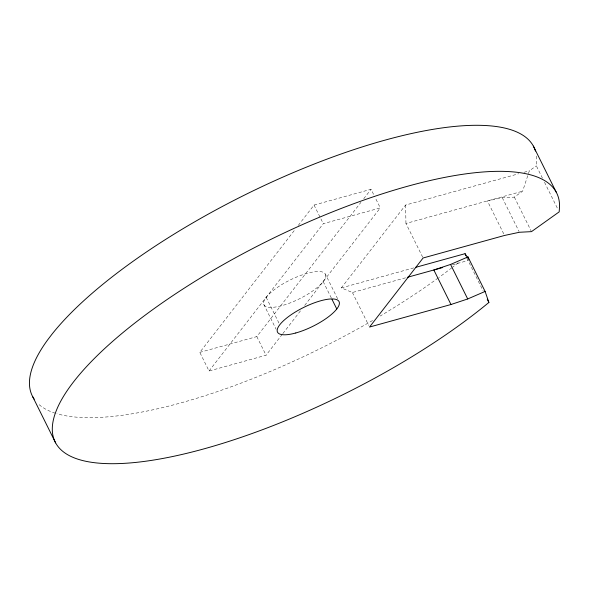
<?xml version="1.0" encoding="UTF-8"?>
<svg xmlns="http://www.w3.org/2000/svg" width="589" height="589" viewBox="0 0 589 589"><rect width="100%" height="100%" fill="white"/><g stroke="black" fill="none" stroke-linecap="round" stroke-linejoin="round"><path stroke-width="0.44" stroke-dasharray="2.94 2.21" d="M542.447 178.165L536.329 165.833L536.697 160.392A279.952 85.582 -26.4 0 0 536.336 155.017M503.713 233.818L487.39 200.937L502.284 197.742L514.344 197.116L522.649 191.182L529.349 170.817L536.329 165.833M282.3 334.287L266.059 355.226L209.051 370.996L199.811 352.369L294.912 229.732M298.284 225.381L314.047 205.06L371.048 189.29L374.67 196.579M209.051 370.996L323.287 223.687L380.295 207.917L375.068 197.389M199.811 352.369L256.811 336.599L360.917 202.351M363.737 198.729L371.048 189.29M282.86 333.558L300.773 310.455M304.697 305.397L380.295 207.917M405.519 277.824L352.406 292.512L341.34 287.911L405.593 205.046L518.74 173.748M524.041 172.282L529.349 170.817M422.688 257.165L405.954 223.459L522.649 191.182M341.34 287.911L413.824 267.855M452.352 264.866L468.226 260.478M544.494 182.273L557.96 209.404M514.344 197.116L531.072 230.822M502.284 197.742L519.019 231.44M466.856 258.092L483.179 290.981M314.047 205.06L323.287 223.687M352.406 292.512L368.729 325.393M325.607 274.57A34.353 10.499 -26.4 0 1 282.175 305.566A34.353 10.499 -26.4 0 1 276.234 288.227A34.353 10.499 -26.4 0 1 325.607 274.57L337.615 298.756M323.177 281.571L331.578 298.498M266.169 297.342L279.775 324.753M263.739 304.336L276.153 329.332M256.811 336.599L266.059 355.226M405.593 205.046L405.954 223.459M458.227 262.753A279.952 85.582 -26.4 0 1 452.543 267.215M451.829 267.767A279.952 85.582 -26.4 0 1 438.908 277.463M438.209 277.971A279.952 85.582 -26.4 0 1 380.17 316.035M372.572 320.497A279.952 85.582 -26.4 0 1 56.912 413.721M55.329 413.235A279.952 85.582 -26.4 0 1 37.622 403.244"/><path stroke-width="0.88" d="M485.108 291.437L488.892 302.488L482.472 307.679A279.952 85.582 -26.4 0 1 84.772 461.047A279.952 85.582 -26.4 0 1 242.373 254.021A279.952 85.582 -26.4 0 1 559.55 206.43L559.182 211.871L531.477 231.639L519.424 232.265L504.53 235.46L423.093 257.989L369.546 327.042L450.983 304.513L467.703 298.962L485.108 291.437L467.968 256.914L450.563 264.439L433.843 269.983L450.983 304.513M415.591 267.369L465.089 253.675L467.769 258.048M407.286 277.331L442.656 267.546M533.362 146.101L556.215 192.139M487.258 299.197L488.892 302.488M450.563 264.439L467.703 298.962M331.982 299.308L336.783 308.982M32.785 396.861L55.638 442.899M467.968 256.914L468.822 259.403M465.089 253.675L465.803 255.759M535.445 151.071A279.952 85.582 -26.4 0 0 324.016 160.245A279.952 85.582 -26.4 0 0 51.898 334.316L47.731 339.787A279.952 85.582 -26.4 0 0 34.199 399.158M295.788 332.976A34.353 10.499 -26.4 0 0 339.212 301.98A34.353 10.499 -26.4 0 0 289.847 315.638A34.353 10.499 -26.4 0 0 295.788 332.976"/></g></svg>
